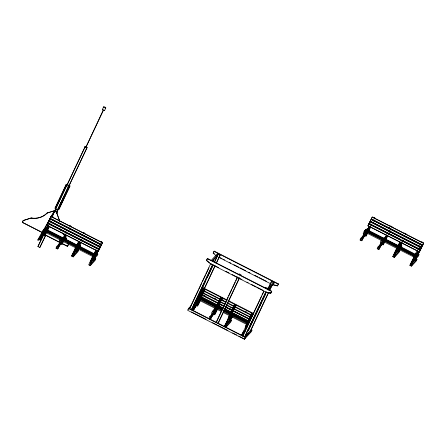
<?xml version="1.0" encoding="UTF-8"?>
<svg xmlns="http://www.w3.org/2000/svg" width="446" height="446" viewBox="0 0 446 446"><rect width="100%" height="100%" fill="white"/><g stroke="black" fill="none" stroke-linecap="round" stroke-linejoin="round"><path stroke-width="0.67" d="M55.471 209.274L66.593 185.425L67.641 183.908L65.997 184.795L55.031 208.092L55.471 209.274L57.344 210.233L58.989 209.347L69.95 186.049L69.515 184.867L68.467 186.378L57.344 210.233L57.818 209.715M56.815 213.628L57.367 211.733L56.965 211.527M67.48 184.466L67.641 183.908M69.353 185.419L69.515 184.867M103.578 109.967L85.905 147.275L103.344 109.894M45.353 232.031L43.987 235.181L44.79 235.594L45.28 235.059L46.356 232.578M46.451 229.512L48.09 225.726M49.735 221.946L50.281 220.681M46.629 229.69L47.17 228.452M44.79 235.594L46.155 232.438M62.485 240.768L61.119 243.923L61.922 244.33L62.412 243.795L63.488 241.319M63.583 238.248L65.222 234.462M65.774 233.202L66.32 231.942M61.537 241.303L62.34 241.71L61.609 243.388L58.577 246.688M63.761 238.426L65.378 234.708M61.922 244.33L63.287 241.18M64.832 238.22L65.64 236.358M76.645 251.839L75.842 251.433L76.662 249.543M78.306 245.757L79.945 241.977M80.497 240.712L81.044 239.452M78.752 245.317L80.102 242.217M77.191 250.58L78.011 248.69M79.109 246.164L80.748 242.384M81.3 241.124L81.847 239.864M77.676 250.067L78.212 248.829M79.555 245.729L80.904 242.63M78.669 250.039L74.025 255.095L73.222 254.683L77.866 249.632L78.669 250.039L77.939 251.717L73.172 256.907L71.566 256.088L75.497 247.731M79.934 247.117L80.681 245.395L79.879 244.982L78.858 245.885M93.794 258.279L92.974 260.169L93.465 259.633M95.438 254.493L97.077 250.713M98.722 246.928L99.268 245.668M94.05 259.951L95.422 256.796M96.241 254.906L97.886 251.12M94.808 258.803L95.617 256.946M96.96 253.846L100.188 246.409M100.729 245.172L101.264 243.929M95.801 258.775L91.157 263.831L90.354 263.424L94.998 258.368L95.801 258.775L95.07 260.453L90.304 265.643L88.698 264.824L92.629 256.472M95.477 255.073L97.016 253.724L97.819 254.131L97.066 255.859L93.376 259.109L92.573 258.702M367.103 229.612L367.599 228.464L368.402 228.87L367.381 229.774M366.534 232.578L365.168 235.728L365.971 236.14L366.461 235.605L367.537 233.124M367.632 230.052L369.271 226.273M370.916 222.487L371.462 221.227M368.351 228.993L369.154 227.137M365.971 236.14L367.337 232.985M368.613 230.643L369.689 228.168M383.666 241.314L382.3 244.469L383.103 244.876L383.593 244.341L384.669 241.86M384.764 238.794L386.403 235.009M386.955 233.749L387.502 232.489M389.141 228.703L389.692 227.443M383.331 242.691L383.867 241.453M385.751 237.116L386.559 235.254M383.103 244.876L384.469 241.726M397.843 250.083L397.024 251.979L397.514 251.444M399.488 246.304L401.127 242.518M401.679 241.258L402.225 239.998M400.475 244.625L401.283 242.763M398.373 251.126L399.192 249.236M400.291 246.71L401.93 242.931M402.482 241.671L403.028 240.405M398.858 250.613L399.393 249.37M400.742 246.276L402.353 242.552M399.85 250.585L395.206 255.642L394.403 255.229L399.047 250.173L399.85 250.585L399.12 252.258L394.353 257.454L392.748 256.634L396.678 248.277M401.367 247.09L401.868 245.941L401.06 245.529L400.04 246.432M415.248 258.195L414.156 260.715L414.646 260.18M416.62 255.04L418.264 251.26M417.071 254.605L418.147 252.124M415.232 260.492L416.603 257.342M417.423 255.452L419.067 251.667M420.706 247.887L421.253 246.627M415.99 259.349L417.066 256.874M418.142 254.393L420.561 248.812M421.91 245.713L422.446 244.475M416.982 259.321L412.338 264.378L411.535 263.971L416.179 258.914L416.982 259.321L416.252 260.999L411.485 266.19L409.88 265.37L414.206 256.667L409.88 265.37M417.172 255.168L418.197 254.27L419 254.677L418.248 256.4L414.557 259.656L413.754 259.243M199.262 295.971L200.282 293.925L199.262 295.971L217.219 305.131M200.182 293.908L201.207 291.862L200.182 293.908L218.144 303.068M201.107 291.846L202.127 289.8L201.107 291.846L225.258 304.166M219.99 298.943L202.032 289.783L202.791 288.083L203.053 287.731L227.204 300.052M202.032 289.783L203.053 287.731M199.234 300.437L201.681 294.973M202.495 293.15L204.123 289.51L193.731 310.154L193.241 310.689L191.635 309.87L192.611 307.924L194.935 305.393M198.609 303.481L205.199 289.309L198.609 303.481L197.807 303.074L203.783 289.716L204.591 290.123M214.939 311.81L220.921 298.452L221.723 298.865L222.331 298.051L215.741 312.222L214.939 311.81L215.552 310.996M215.825 310.394L217.999 305.532M219.627 301.892L220.173 300.676M215.741 312.222L221.723 298.865M234.038 305.148L228.057 318.505L234.646 304.328L234.038 305.148L234.841 305.555L231.848 312.233M251.17 313.884L245.189 327.241L251.778 313.07L251.17 313.884L251.973 314.291L250.613 317.329M198.671 298.056L197.773 299.495L221.305 311.492M198.442 298.664L198.788 297.911M251.065 323.367L251.41 322.614M250.016 325.424L252.079 321.783L251.527 322.469M41.852 232.383L22.3 222.415L23.253 220.491L31.242 217.982A19.178 18.085 42.6 0 0 47.209 212.965L55.193 210.462M22.3 222.415L23.253 220.491M39.599 238.671L38.205 240.188L37.804 239.981L42.548 231.351A19.178 1.806 -63 0 0 50.326 217.704L54.691 210.367L55.092 210.573L51.881 216.801M38.205 240.188L42.626 232.121M42.08 235.092L39.755 237.618L38.902 239.43L40.508 240.249L44.84 231.546L40.508 240.249M39.705 239.837L43.641 231.485M41.071 237.434L43.145 233.024M55.806 206.944L66.471 184.276M53.81 212.235L54.691 210.367M46.312 228.636L47.778 225.52M48.363 224.277L48.948 223.028M102.402 109.432L103.617 106.839M45.905 235.036L39.806 247.508L37.927 246.554L42.961 235.856M46.412 228.525L47.995 225.163M51.842 216.985L54.323 211.711M54.507 211.32L85.18 146.634L87.054 147.587L69.292 185.335M42.548 237.227L37.927 246.554M46.696 228.419L48.062 225.514M52.02 217.096L53.336 214.309M67.418 184.382L85.18 146.634M39.806 247.508L45.726 234.925M56.38 212.279L87.054 147.587M56.859 211.761L57.746 209.871M59.519 206.097L61.325 202.261M63.076 198.548L64.848 194.774M66.883 190.453L68.405 187.225M104.559 110.496L105.78 107.91A1.21 0.385 25.2 0 0 104.358 106.834A1.21 0.385 25.2 0 0 103.957 107.386A1.21 0.385 25.2 0 0 105.78 107.91M60.461 204.307L61.353 202.417M63.722 197.383L64.904 194.863M56.307 213.495L57.367 211.733M58.51 209.865L69.95 186.049M61.676 240.912L58.119 248.472L57.646 248.985L56.034 248.166L56.887 246.354L59.675 243.321M59.915 242.044L59.112 241.632L59.97 239.814M56.843 248.578L60.773 240.221M58.203 246.17L59.981 242.39M57.646 248.985L61.576 240.634M67.502 246.387L68.455 244.469L67.502 246.387L61.392 243.276M73.819 251.789L71.566 256.088M74.41 250.529L75.597 248.015M72.369 256.495L76.299 248.143M73.434 254.722L75.803 249.682M73.172 256.907L74.025 255.095M75.441 249.961L76.244 250.373L77.102 248.55M90.059 262.421L92.434 257.381M89.501 265.236L93.431 256.879M90.566 263.458L92.941 258.418M90.304 265.643L91.157 263.831M93.376 259.109L95.009 256.149L43.613 229.935L41.98 232.896L42.783 233.303L44.165 232.082M265.967 292.13L210.244 263.709L206.442 260.497L207.295 258.686L207.501 258.463L271.748 291.232L270.689 293.267L265.922 292.119L266.128 291.885M207.501 258.463L206.442 260.497M216.015 255.586L213.166 253.183L214.225 251.148L278.471 283.918L277.418 285.947L272.651 284.793M213.166 253.183L214.225 251.148M244.664 336.802L251.182 329.705L251.984 330.112L251.131 331.924L244.408 339.244L187.655 310.299L188.507 308.487L191.039 305.733M188.145 309.474L188.714 308.264L245.467 337.209L244.614 339.021L238.839 336.078M189.55 308.599L210.869 263.302M190.024 308.08L198.314 290.469M198.91 289.209L201.871 282.915M202.462 281.66L205.422 275.366M206.013 274.112L208.973 267.817M217.196 254.488L217.765 253.278L211.248 260.375M191.423 309.557L212.447 264.885M191.602 309.669L212.625 264.996M213.06 264.902L194.707 303.91L195.181 303.392M214.247 262.387L218.094 254.209L219.967 255.162L220.447 254.644L216.299 263.452M194.98 303.615L195.342 302.834L193.999 304.3M196.073 301.502L198.738 295.843M199.329 294.583L202.289 288.289M202.88 287.034L205.84 280.74M207.323 277.596L212.948 265.643M214.721 261.869L217.977 254.95M204.279 288.506L214.939 265.855M216.12 263.341L219.967 255.162M197.355 303.715L197.946 302.46M204.458 288.618L215.117 265.972M198.214 302.455L196.731 305.605L197.533 306.017L200.254 300.721M197.533 306.017L199.903 300.978M215.05 311.826L213.863 314.346L214.665 314.753L217.392 309.463M214.665 314.753L217.336 309.084M216.187 322.185L237.501 276.888M216.366 322.296L228.207 297.131M228.798 295.871L231.758 289.582M232.355 288.322L235.315 282.034M235.906 280.774L237.383 277.629M217.765 323.768L239.374 277.841M217.943 323.88L239.558 277.953M229.985 321.003L231.463 317.853M230.721 319.933L231.524 320.345L226.875 325.402L226.072 324.989L230.721 319.933L231.831 317.569M231.524 320.345L230.671 322.157L225.899 327.347L224.293 326.528L235.449 304.741M242.825 335.771L263.842 291.104M243.003 335.883L244.185 333.368M244.782 332.108L261.651 296.25M262.248 294.99L263.725 291.846M244.698 336.724L265.716 292.058M245.172 336.206L265.894 292.169M247.803 330.893L248.656 329.081L247.725 330.09M248.277 330.453L266.334 292.074M268.113 288.3L271.843 280.863L269.769 285.267M248.249 330.781L248.617 330.007L246.822 331.963M244.408 339.244L245.261 337.432L251.984 330.112M248.455 330.564L258.518 309.173M259.115 307.913L262.075 301.624M262.666 300.364L265.626 294.07M250.15 331.406L268.503 292.398M269.395 290.513L271.759 285.479M251.215 329.627L268.682 292.509M269.574 290.625L272.238 284.961M271.748 291.232L270.689 293.267L265.928 292.108M277.418 285.947L278.471 283.918M365.726 232.717L362.169 240.277L361.689 240.795L360.084 239.976L360.937 238.164L363.724 235.131M360.886 240.383L364.822 232.031M362.548 237.35L364.031 234.2M361.689 240.795L365.625 232.438M383.153 240.829L379.301 249.013L378.827 249.531L377.216 248.712L378.069 246.9L382.718 241.844L383.521 242.256L381.196 244.782M381.152 240.361L380.293 242.178L381.096 242.585M378.024 249.124L381.954 240.768M379.384 246.716L381.163 242.936M378.827 249.531L382.757 241.18M393.812 254.856L396.778 248.556M393.55 257.041L397.481 248.69M394.911 254.638L396.985 250.228M394.353 257.454L395.206 255.642M396.622 250.507L397.425 250.914L398.284 249.097M410.682 265.783L414.613 257.426M411.747 264.004L413.821 259.594M411.485 266.19L412.338 264.378M414.557 259.656L416.19 256.695L364.795 230.476L363.161 233.442L363.964 233.849M43.613 229.935L42.838 231.073L94.234 257.292L97.819 254.131M43.312 230.654L44.093 229.512L95.489 255.725L94.714 256.868M43.708 230.303L44.093 229.512M43.792 230.231L44.572 229.088L95.968 255.302L95.109 256.517M94.63 256.941L95.009 256.149M95.589 256.099L96.448 254.883L45.052 228.664L44.656 229.015L96.057 255.229M96.068 255.675L96.448 254.883M416.291 257.063L416.67 256.272L365.274 230.058L364.02 231.619L415.416 257.833L419 254.677M364.889 230.85L365.274 230.058M365.369 230.426L365.753 229.634L417.149 255.848L416.374 256.991M415.811 257.487L416.67 256.272M416.77 256.645L417.629 255.424L366.233 229.211L365.837 229.556L417.239 255.775M417.25 256.221L417.629 255.424M46.707 225.275L47.767 223.312L99.168 249.531L98.243 251.405L46.707 225.275L47.767 223.312M47.822 223L48.887 221.038L100.283 247.257L99.363 249.13L47.822 223L48.887 221.038M48.943 220.725L50.002 218.763L101.398 244.982L100.478 246.855L48.943 220.725L50.002 218.763M50.058 218.451L51.117 216.488L102.519 242.708L101.599 244.581L50.058 218.451L51.117 216.488M46.674 229.623L48.452 226.005M49.372 224.132L49.573 223.73L66.705 232.472L66.504 232.873M50.493 221.857L50.688 221.456M51.608 219.583L51.803 219.181M47.326 228.759L48.53 226.306M47.181 230.632L49.255 226.417L98.243 251.405M50.175 224.544L50.376 224.143M51.296 222.27L51.491 221.868M52.411 219.995L52.611 219.594M47.527 230.398L49.634 226.1M51.139 223.033L51.747 221.807M52.349 220.58L52.951 219.354M63.811 238.359L65.584 234.747M67.625 230.599L67.82 230.197L49.082 220.636M68.74 228.324L68.94 227.923M64.157 238.114L65.361 235.655M64.614 238.772L66.387 235.154M67.307 233.28L67.508 232.879L96.347 247.591M68.428 231.006L68.623 230.604M69.543 228.731L69.743 228.33M64.659 239.134L66.465 235.455M69.481 229.322L70.083 228.09M76.924 245.049L78.702 241.437M79.622 239.563L79.823 239.162M80.743 237.289L80.938 236.887L69.242 230.922M81.858 235.014L82.058 234.613M77.576 244.191L78.78 241.732M77.732 245.462L79.505 241.844M80.425 239.97L80.626 239.569M81.546 237.696L81.741 237.294M82.661 235.421L82.861 235.02M77.777 245.824L79.583 242.145M94.061 253.791L95.834 250.173M96.754 248.299L96.955 247.898L99.363 249.13M97.875 246.025L98.07 245.623M98.99 243.75L99.19 243.349M94.106 254.153L96.213 249.86M94.864 254.198L96.637 250.585M97.557 248.712L97.758 248.31M98.677 246.437L98.873 246.036M99.793 244.163L99.993 243.761L101.599 244.581M94.909 254.566L97.016 250.267M98.103 251.494L99.168 249.531M99.224 249.219L100.283 247.257M100.339 246.945L101.398 244.982M101.459 244.67L102.519 242.708M367.889 225.821L368.948 223.859L420.349 250.078L419.43 251.951L367.889 225.821L368.948 223.859M369.004 223.546L370.068 221.584L421.464 247.803L420.545 249.676L369.004 223.546L370.068 221.584M370.124 221.272L371.183 219.309L422.585 245.529L421.66 247.402L370.124 221.272L371.183 219.309M371.239 218.997L372.304 217.035L423.7 243.254L422.78 245.127L371.239 218.997L372.304 217.035M367.878 230.125L369.689 226.445M370.292 225.219L370.894 223.992M367.905 230.532L370.013 226.239M368.68 230.532L370.492 226.852M371.094 225.626L371.696 224.399M368.708 230.939L370.816 226.646M373.531 221.127L374.133 219.9M384.708 239.474L386.821 235.181M388.628 231.502L389.23 230.275M385.338 238.655L386.844 235.588M385.511 239.887L387.624 235.594M388.226 234.367L388.828 233.135M389.43 231.909L390.033 230.682M385.84 239.68L387.646 236.001M389.458 232.316L390.06 231.089M398.127 245.551L399.939 241.871M398.456 245.345L399.962 242.278M398.93 245.963L400.742 242.284M398.958 246.37L400.764 242.691M415.265 254.292L417.071 250.613M417.673 249.386L418.276 248.16M418.878 246.928L419.48 245.701M415.287 254.699L415.889 253.473M416.068 254.699L417.874 251.02M418.476 249.793L419.078 248.567M419.68 247.34L420.283 246.114M416.09 255.106L417.896 251.427M418.8 249.587L419.407 248.361M419.285 252.035L420.349 250.078M420.405 249.76L421.464 247.803M421.52 247.485L422.585 245.529M422.641 245.211L423.7 243.254M195.119 304.936L194.317 304.523L195.32 302.522L199.083 297.872M192.438 310.282L203.593 288.49L196.586 302.455M193.843 307.924L195.064 305.493M193.241 310.689L204.396 288.902M212.53 313.627L209.743 316.66L208.767 318.611L209.57 319.018L220.725 297.231L219.811 299.054M214.961 308.158L212.458 311.258L211.449 313.265L212.251 313.672M210.975 316.66L212.497 313.627M214.024 310.589L219.203 300.264M221.528 297.638L210.373 319.425L220.006 300.676M233.319 308.989L224.293 326.528M225.096 326.935L236.252 305.148L229.244 319.113M226.2 325.19L228.029 321.544M225.899 327.347L226.875 325.402M227.778 321.594L228.581 322.001L229.59 319.999L232.093 316.9M243.767 334.623L243.031 336.083L241.425 335.264L252.587 313.477M242.223 334.121L243.745 331.088M245.272 328.05L249.537 319.553M242.228 335.676L253.389 313.889M243.633 333.318L245.161 330.285M246.376 327.855L250.646 319.353M51.374 216.773L54.618 211.086M194.317 304.523L195.175 303.464M197.377 301.379L196.123 302.929L195.32 302.522M198.994 300.788L197.427 303.481L198.186 302.544M214.459 309.541L215.323 308.476M214.509 310.121L213.26 311.67L212.458 311.258M216.505 309.061L214.559 312.222L216.076 310.349M231.29 316.487L228.787 319.587L229.59 319.999M228.581 322.001L232.884 316.682M245.919 328.328L247.173 326.779M250.897 323.573L251.734 322.536M23.153 220.603L31.242 217.982M31.136 218.094A19.178 18.085 42.6 0 0 47.109 213.076L47.209 212.965M63.193 197.807L63.666 197.288M55.031 208.092L55.51 207.574M59.29 221.227A19.178 18.085 42.6 0 1 59.379 220.263L56.391 212.157L57.066 211.415M43.474 233.57L44.399 232.561L45.208 232.974L41.952 236.508M37.804 239.981L38.735 238.972M41.874 237.478L44.477 234.646M59.379 220.263L56.491 212.045M56.034 248.166L56.904 247.223M59.552 244.743L62.34 241.71M75.842 251.433L76.333 250.897M212.051 260.787L218.568 253.69M213.06 260.57L217.715 255.502M213.924 261.741L214.398 261.222L212.525 260.269M189.517 308.677L190.448 307.662M194.172 303.603L196.034 301.58L195.231 301.167M196.329 303.877L197.255 302.867L198.057 303.274M194.807 306.815L193.413 308.331L192.611 307.924M195.738 305.805L197.595 303.782M194.172 308.392L197.204 305.086M238.688 274.374L239.162 273.855L241.035 274.808L240.561 275.327M212.407 315.049L215.189 312.016M212.173 316.186L214.342 313.828M265.325 287.954L265.799 287.441L267.672 288.395M267.199 288.913L273.716 281.816M268.001 289.32L274.519 282.229L273.666 284.041L268.079 290.123M241.425 335.264L241.916 334.729M243.204 333.731L245.066 331.707M245.997 335.855L248.695 332.917M360.084 239.976L360.953 239.028M363.133 237.055L366.389 233.514L365.586 233.107M362.626 238.499L365.659 235.193M377.216 248.712L378.085 247.77M379.758 247.235L382.791 243.929M392.748 256.634L393.221 256.115M45.397 228.82L46.417 227.917L47.22 228.324L45.687 229.679M62.016 238.008L63.549 236.653L64.352 237.066L63.332 237.969M59.112 241.632L60.037 240.818M62.88 240.545L61.977 241.342L61.174 240.929M79.661 246.298L80.681 245.395M76.244 250.373L78.089 248.745M365.753 229.634L365.358 229.98L416.759 256.199M366.579 229.361L367.599 228.464M383.198 238.554L384.731 237.2L385.534 237.612L384 238.961M400.842 246.839L401.868 245.941M397.425 250.914L399.27 249.292M51.926 216.901L52.282 216.672L53.085 217.085L52.728 217.308M53.531 217.72L53.854 217.514L53.052 217.102M69.058 225.637L69.414 225.414L70.217 225.821L69.86 226.05M70.663 226.457L70.986 226.25L70.184 225.843M82.978 232.74L84.104 232.94M83.781 233.147L84.138 232.924L84.941 233.33L84.584 233.559M100.11 241.476L100.434 241.269L102.073 242.072L101.716 242.295M100.913 241.888L101.27 241.66M373.107 217.447L373.464 217.219L375.036 218.061L374.712 218.267M373.91 217.854L374.266 217.631M390.239 226.183L390.596 225.96L392.168 226.797L391.844 227.003M391.042 226.596L391.398 226.367M404.16 233.286L404.483 233.08L406.122 233.877L405.765 234.105M404.962 233.693L405.319 233.47M421.292 242.022L421.615 241.816L423.254 242.618L422.897 242.841M422.094 242.434L422.451 242.206M65.997 184.795L67.162 184.427L69.035 185.38L69.476 186.567M47.109 213.076L55.092 210.573M273.448 284.715L276.425 285.44M267.918 292.32L270.895 293.044M372.159 217.124L423.561 243.338M371.379 218.908L422.78 245.127M371.044 219.399L422.446 245.612M370.264 221.183L421.041 247.084M369.929 221.673L421.325 247.887M369.143 223.457L400.725 239.569M401.969 240.199L420.545 249.676M368.809 223.948L420.21 250.161M368.647 226.05L419.43 251.951M367.471 229.696L368.273 230.103M384.603 238.432L385.405 238.844M399.326 245.941L400.129 246.354M416.458 254.683L417.261 255.09M364.878 230.404L416.28 256.617M364.399 230.827L415.8 257.041M382.356 241.476L383.159 241.888M360.937 238.164L361.739 238.571M378.069 246.9L378.871 247.313M84.707 147.152L86.58 148.105M214.019 251.366L278.271 284.135M271.369 281.376L273.242 282.335M219.025 257.113L222.119 258.691M223.357 259.327L224.594 259.957M229.545 262.482L230.783 263.112M233.877 264.69L238.827 267.215M240.065 267.845L245.629 270.683M248.723 272.261L249.961 272.891M254.911 275.416L258.005 276.994M259.243 277.624L266.669 281.415M218.824 257.336L270.794 283.846M66.593 185.425L68.467 186.378M207.295 258.686L271.542 291.455M211.064 263.803L218.49 267.589M225.916 271.374L229.01 272.952M232.104 274.53L242 279.581M246.95 282.106L248.188 282.736M251.282 284.314L256.233 286.839M257.47 287.469L263.034 290.307M55.633 208.722L57.506 209.676M54.217 210.886L56.893 212.251M54.518 211.198L56.391 212.157M228.441 300.682L253.835 313.633M202.791 288.083L226.942 300.403M228.798 301.345L253.573 313.984M202.924 289.387L203.727 289.794M220.056 298.123L220.859 298.536M234.78 305.633L235.583 306.045M251.912 314.374L252.715 314.781M202.294 289.432L204.151 290.379M221.489 299.227L223.346 300.169M245.64 311.542L246.878 312.172M221.227 299.573L226.183 302.098M227.421 302.734L234.234 306.207M235.471 306.837L251.053 314.748M201.865 290.145L219.828 299.305M221.065 299.935L226.016 302.466M227.259 303.096L234.066 306.569M235.31 307.205L250.791 315.099M214.375 298.129L215.613 298.759M226.496 304.796L233.308 308.27M234.546 308.9L250.128 316.811M200.945 292.208L218.902 301.368M220.14 302.003L225.096 304.529M226.334 305.159L232.528 308.32M233.765 308.95L249.866 317.162M50.978 216.578L102.379 242.797M204.162 295.453L205.4 296.088M229.551 308.403L230.788 309.039M202.138 294.873L217.62 302.767M219.477 303.715L223.814 305.928M225.67 306.876L231.864 310.031M233.102 310.667L249.202 318.879M219.382 303.698L224.332 306.229M225.57 306.859L249.102 318.862M50.326 217.704L50.727 217.91A19.178 1.806 -63 0 1 50.036 219.259M200.02 294.271L217.977 303.431M219.215 304.066L224.171 306.592M225.408 307.222L248.94 319.225M50.197 218.362L98.583 243.042M49.863 218.852L101.259 245.071M218.718 305.415L220.575 306.363M201.988 297.198L216.851 304.78M218.707 305.727L223.039 307.941M224.901 308.888L231.089 312.044M232.951 312.992L248.433 320.891M218.456 305.766L223.413 308.292M224.65 308.922L248.31 321.036M200.694 297.716L222.989 309.084M224.226 309.714L247.759 321.717M199.34 297.226L222.872 309.229M224.109 309.864L247.641 321.861M82.348 237.606L100.478 246.855M48.748 221.127L100.144 247.346M200.644 298.859L222.32 309.914M223.558 310.544L247.09 322.547M199.29 298.374L222.203 310.059M223.44 310.689L230.253 314.162M231.491 314.798L247.591 323.01M198.119 298.742L221.651 310.739M223.507 311.687L229.701 314.848M230.939 315.478L247.039 323.69M47.962 222.911L49.038 223.457M223.162 312.44L229.355 315.601M230.593 316.231L246.694 324.443M47.627 223.401L99.029 249.621M46.847 225.185L47.917 225.732M46.172 225.442L46.574 225.648M244.91 330.33L245.713 330.742M46.289 229.149L47.092 229.556M63.421 237.885L64.224 238.298M78.145 245.395L78.948 245.807M95.277 254.136L96.08 254.543M44.176 229.434L95.578 255.653M43.697 229.857L95.098 256.071M43.217 230.281L94.619 256.495M42.548 231.351L42.95 231.552M44.042 232.193L44.845 232.6M209.743 316.66L210.545 317.073M22.4 222.303L41.952 232.271M44.996 234.752L60.271 242.54M62.713 243.784L67.602 246.281M44.895 234.858L60.171 242.652M188.507 308.487L245.261 337.432M191.563 311.966L197.344 314.915M197.729 315.11L206.013 319.336M212.536 322.664L216.706 324.788M217.793 325.346L227.956 330.531M232.65 332.922L236.592 334.935M39.755 237.618L40.558 238.025M56.887 246.354L57.69 246.766M38.657 238.17L39.058 238.376M213.372 252.96L214.32 253.763M207.122 260.676L209.497 262.683M65.462 236.363L66.844 240.104M65.361 236.469L66.51 239.591M67.892 243.332L68.355 244.575M104.581 110.396A1.21 0.385 25.2 0 1 102.976 110.134A1.21 0.385 25.2 0 1 102.881 109.365M86.708 147.526A1.059 0.334 25.2 0 1 85.978 147.777A1.059 0.334 25.2 0 1 84.969 146.873A1.059 0.334 25.2 0 1 86.552 147.386M49.339 220.592A19.178 1.806 -63 0 1 48.642 221.907M48.408 222.337A19.178 1.806 -63 0 1 44.042 229.88M64.414 235.271A19.178 18.085 42.6 0 1 63.449 234.105M61.119 230.248A19.178 18.085 42.6 0 1 60.723 229.328M59.396 221.116A19.178 18.085 42.6 0 1 59.48 220.151M65.004 236.118A19.178 18.085 42.6 0 1 62.468 232.985M61.013 230.353A19.178 18.085 42.6 0 1 60.444 228.971M85.264 147.225A1.059 0.334 25.2 0 0 86.875 147.721A1.059 0.334 25.2 0 0 85.677 146.779A1.059 0.334 25.2 0 0 85.264 147.225"/></g></svg>
